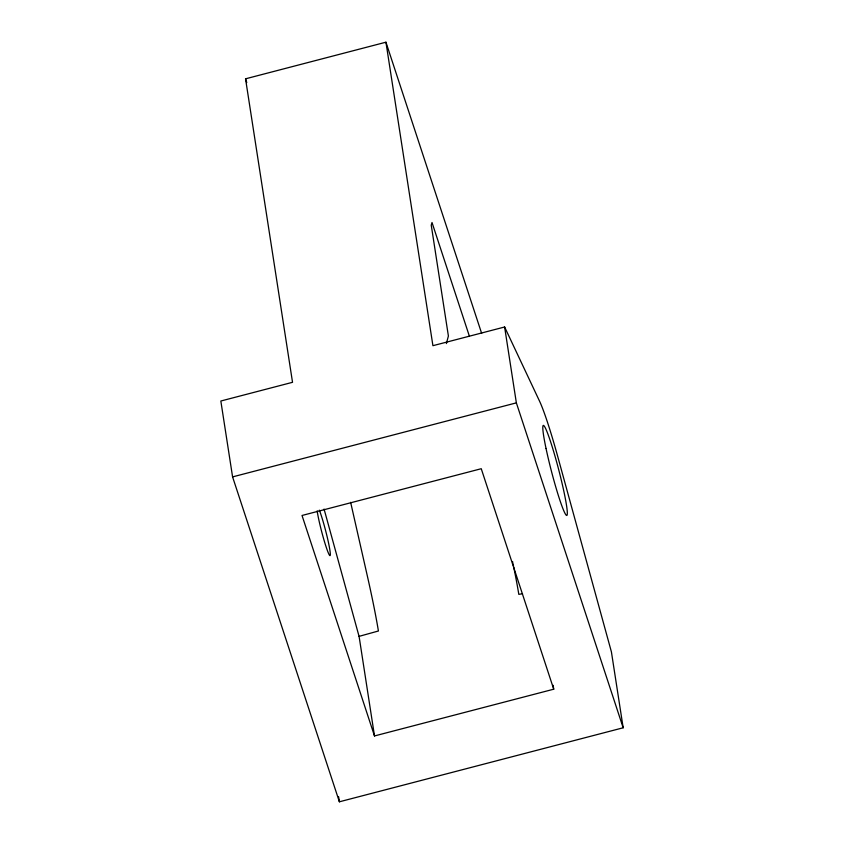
<?xml version="1.0" encoding="UTF-8"?>
<svg xmlns="http://www.w3.org/2000/svg" width="844" height="844" viewBox="0 0 844 844"><rect width="100%" height="100%" fill="white"/><g stroke="black" fill="none" stroke-linecap="round" stroke-linejoin="round"><path stroke-width="1.27" d="M446.381 343.592L448.396 336.017L431.242 225.169L432.012 222.51L469.338 336.049M385.94 42.2L432.919 345.692L504.617 326.997L539.453 400.953A77.426 6.182 75.4 0 1 557.842 456.921L611.415 651.906L623.167 727.781L339.383 801.8L232.585 476.892L220.833 401.016L292.53 382.311L245.541 78.819L385.94 42.2L481.65 333.369M232.585 476.892L516.359 402.862L504.617 326.997M553.126 685.296L553.727 689.2L374.493 735.947L359.818 641.102A147.12 11.742 75.4 0 0 359.059 636.365L378.418 630.995A147.109 11.742 75.4 0 0 367.372 576.104L350.64 502.328M522.51 593.733L518.817 594.366A147.109 11.742 75.4 0 0 513.701 566.978M516.359 402.862L623.167 727.781M553.727 689.2L481.249 468.715L302.025 515.473L374.493 735.947M245.541 78.819L246.775 82.575M359.059 636.365L326.343 517.309A77.426 6.182 75.4 0 0 324.043 509.069M338.592 796.652L339.383 801.8M512.582 561.513A147.109 11.742 75.4 0 1 512.804 562.621M513.036 563.718A147.109 11.742 75.4 0 1 513.49 565.902M319.359 510.156A25.552 2.036 75.4 0 1 329.308 546.775A25.552 2.036 75.4 0 1 326.406 547.745A25.552 2.036 75.4 0 1 317.154 510.894M546.036 448.47A46.452 3.703 75.4 0 0 566.767 515.441A46.452 3.703 75.4 0 0 552.43 447.531A46.452 3.703 75.4 0 0 546.036 448.47"/></g></svg>
